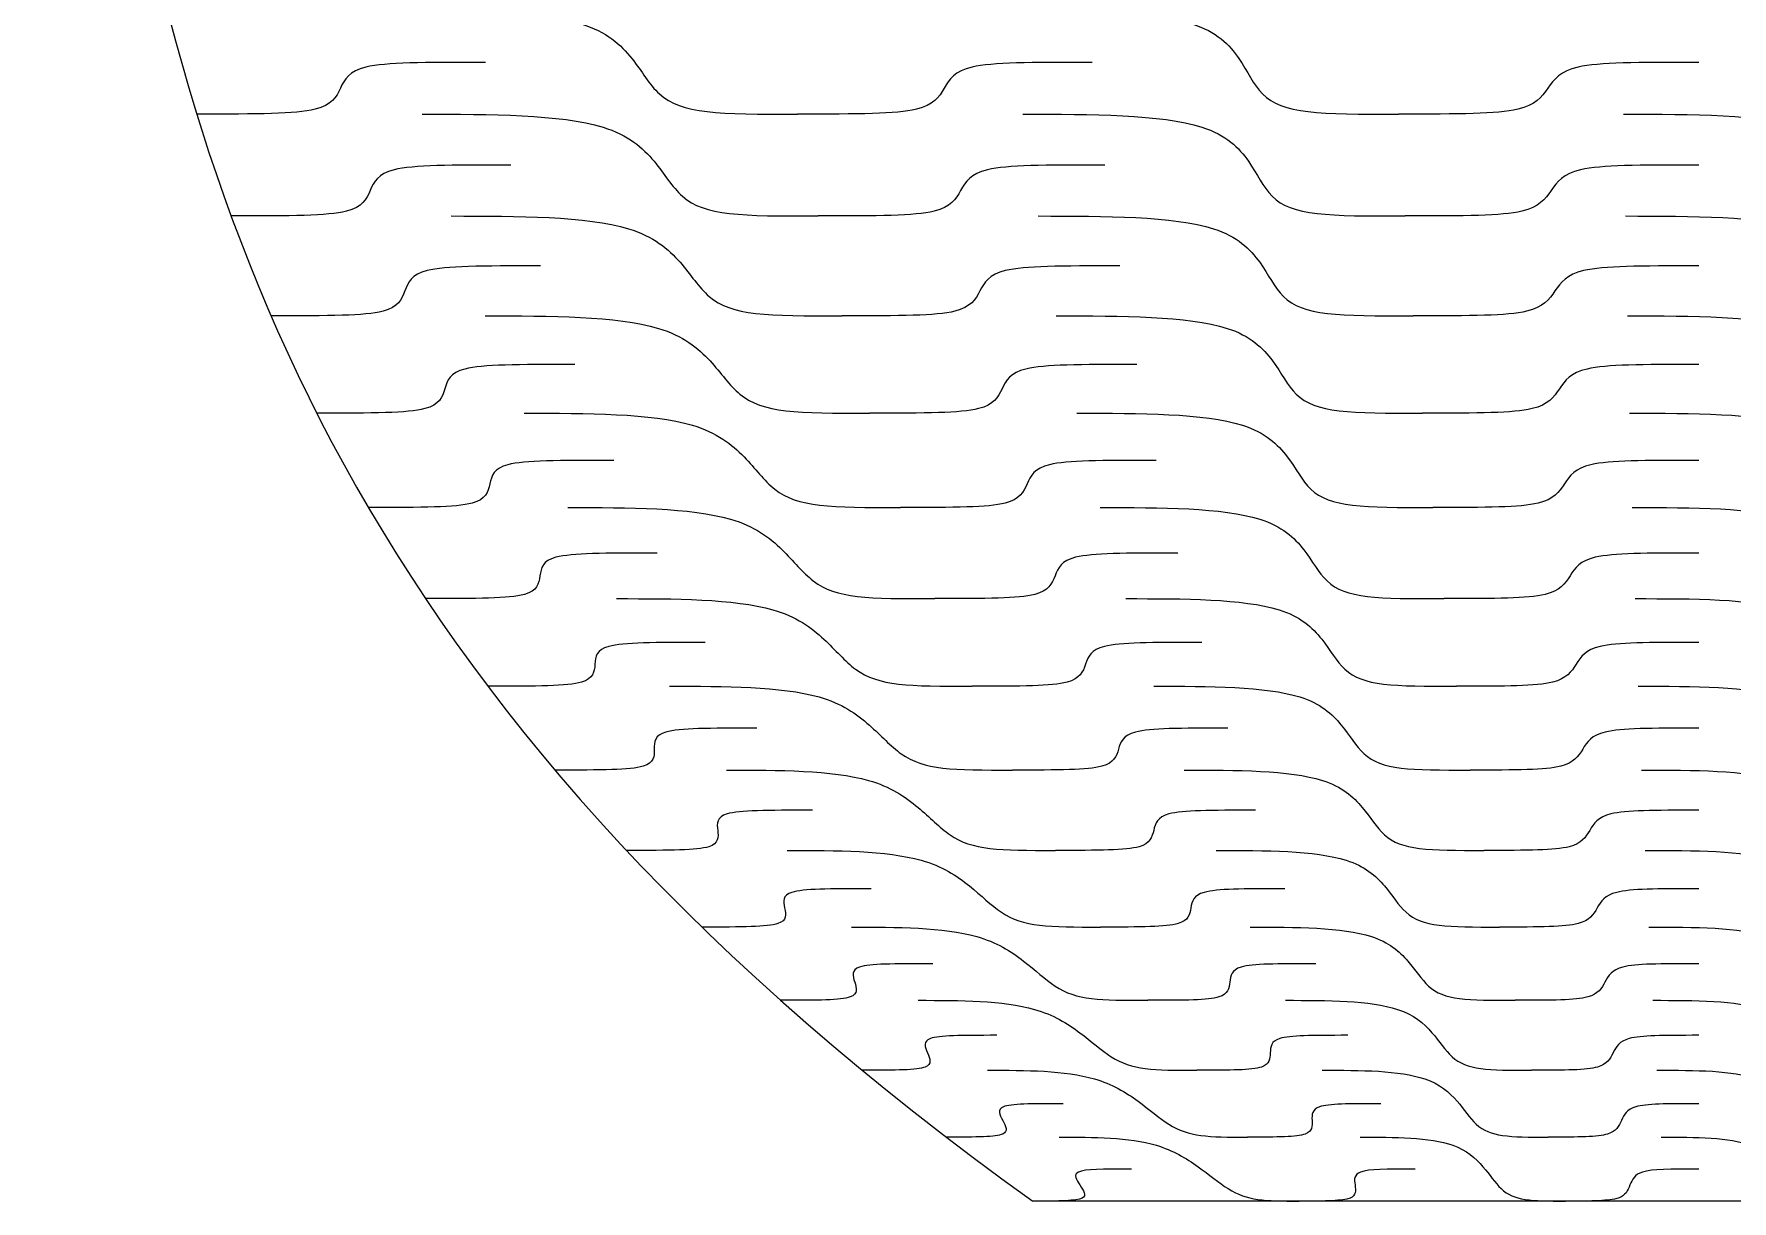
# Model space of a CAD drawing. Extents: x -15.8 to 22.7, y 5.7 to 11.5.
# Drawn here: x -7.257 to -5.15, y 5.681 to 7.128 of the extents above; entities that cross this region are included whole.
import ezdxf

# ---------------------------------------------------------------- set-up
doc = ezdxf.new("R2010")
doc.units = 0
doc.layers.add('DEFAULT', color=7, linetype='CONTINUOUS')

msp = doc.modelspace()

# ---------------------------------------------------------------- linework, layer by layer
at = {"layer": 'DEFAULT'}
msp.add_lwpolyline([(-4.3647, 5.6805), (-6.0174, 5.6805)], dxfattribs=at)
for points, knots in [([(-7.2569, 9.8123), (-7.2569, 8.6318), (-7.2569, 8.0416), (-7.1537, 7.4513), (-7.0504, 6.861), (-6.8438, 6.2708), (-6.0174, 5.6805)], [0, 0, 0, 0, 1, 1, 1, 2, 2, 2, 2]), ([(-6.8061, 7.1567), (-6.719, 7.1567), (-6.6317, 7.1567), (-6.578, 7.1402), (-6.5467, 7.1306), (-6.5285, 7.1143), (-6.515, 7.0972), (-6.5024, 7.0813), (-6.4935, 7.0649), (-6.4808, 7.0533), (-6.4537, 7.0285), (-6.4074, 7.0283), (-6.3094, 7.0283)], [0, 0, 0, 0, 1, 1, 1, 2, 2, 2, 3, 3, 3, 4, 4, 4, 4]), ([(-6.0461, 7.1567), (-5.959, 7.1567), (-5.8717, 7.1567), (-5.8198, 7.1402), (-5.7896, 7.1306), (-5.7733, 7.1143), (-5.7617, 7.0972), (-5.7509, 7.0813), (-5.7439, 7.0649), (-5.7324, 7.0533), (-5.7082, 7.0285), (-5.6619, 7.0283), (-5.5638, 7.0283)], [0, 0, 0, 0, 1, 1, 1, 2, 2, 2, 3, 3, 3, 4, 4, 4, 4]), ([(-5.2861, 7.1567), (-5.1989, 7.1567), (-5.1117, 7.1567), (-5.0616, 7.1402), (-5.0325, 7.1306), (-5.018, 7.1143), (-5.0083, 7.0972), (-4.9994, 7.0813), (-4.9942, 7.0649), (-4.9841, 7.0533), (-4.9626, 7.0285), (-4.9164, 7.0283), (-4.8183, 7.0283)], [0, 0, 0, 0, 1, 1, 1, 2, 2, 2, 3, 3, 3, 4, 4, 4, 4]), ([(-6.6966, 7.0925), (-6.7741, 7.0925), (-6.8197, 7.0925), (-6.845, 7.0866), (-6.8658, 7.0816), (-6.8715, 7.0713), (-6.8767, 7.0604), (-6.8818, 7.0496), (-6.8875, 7.0392), (-6.9081, 7.0343), (-6.9331, 7.0283), (-6.9782, 7.0283), (-7.0549, 7.0283)], [0, 0, 0, 0, 1, 1, 1, 2, 2, 2, 3, 3, 3, 4, 4, 4, 4]), ([(-5.9438, 7.0925), (-6.0213, 7.0925), (-6.0669, 7.0925), (-6.0929, 7.0866), (-6.1143, 7.0816), (-6.1211, 7.0713), (-6.1275, 7.0604), (-6.1339, 7.0496), (-6.1407, 7.0392), (-6.1619, 7.0343), (-6.1876, 7.0283), (-6.2327, 7.0283), (-6.3094, 7.0283)], [0, 0, 0, 0, 1, 1, 1, 2, 2, 2, 3, 3, 3, 4, 4, 4, 4]), ([(-5.1911, 7.0925), (-5.2685, 7.0925), (-5.3141, 7.0925), (-5.3408, 7.0866), (-5.3627, 7.0816), (-5.3707, 7.0713), (-5.3784, 7.0604), (-5.386, 7.0496), (-5.3939, 7.0392), (-5.4157, 7.0343), (-5.442, 7.0283), (-5.4872, 7.0283), (-5.5638, 7.0283)], [0, 0, 0, 0, 1, 1, 1, 2, 2, 2, 3, 3, 3, 4, 4, 4, 4]), ([(-6.7753, 7.0283), (-6.6899, 7.0283), (-6.6042, 7.0283), (-6.5508, 7.0121), (-6.5198, 7.0026), (-6.5013, 6.9866), (-6.4874, 6.9698), (-6.4745, 6.9542), (-6.4652, 6.938), (-6.4523, 6.9265), (-6.4248, 6.9022), (-6.3796, 6.902), (-6.2838, 6.902)], [0, 0, 0, 0, 1, 1, 1, 2, 2, 2, 3, 3, 3, 4, 4, 4, 4]), ([(-6.0298, 7.0283), (-5.9443, 7.0283), (-5.8587, 7.0283), (-5.8075, 7.0121), (-5.7777, 7.0026), (-5.7614, 6.9866), (-5.7498, 6.9698), (-5.739, 6.9542), (-5.7318, 6.938), (-5.7204, 6.9265), (-5.6963, 6.9022), (-5.6511, 6.902), (-5.5553, 6.902)], [0, 0, 0, 0, 1, 1, 1, 2, 2, 2, 3, 3, 3, 4, 4, 4, 4]), ([(-5.2843, 7.0283), (-5.1988, 7.0283), (-5.1132, 7.0283), (-5.0641, 7.0121), (-5.0356, 7.0026), (-5.0215, 6.9866), (-5.0122, 6.9698), (-5.0034, 6.9542), (-4.9985, 6.938), (-4.9887, 6.9265), (-4.9678, 6.9022), (-4.9226, 6.902), (-4.8268, 6.902)], [0, 0, 0, 0, 1, 1, 1, 2, 2, 2, 3, 3, 3, 4, 4, 4, 4]), ([(-6.6651, 6.9652), (-6.7409, 6.9652), (-6.7856, 6.9652), (-6.8101, 6.9593), (-6.8302, 6.9545), (-6.8352, 6.9443), (-6.8398, 6.9336), (-6.8443, 6.9229), (-6.8492, 6.9127), (-6.8691, 6.9079), (-6.8933, 6.902), (-6.9374, 6.902), (-7.0123, 6.902)], [0, 0, 0, 0, 1, 1, 1, 2, 2, 2, 3, 3, 3, 4, 4, 4, 4]), ([(-5.9281, 6.9652), (-6.0039, 6.9652), (-6.0486, 6.9652), (-6.0738, 6.9593), (-6.0946, 6.9545), (-6.1011, 6.9443), (-6.107, 6.9336), (-6.113, 6.9229), (-6.1193, 6.9127), (-6.1398, 6.9079), (-6.1648, 6.902), (-6.2089, 6.902), (-6.2838, 6.902)], [0, 0, 0, 0, 1, 1, 1, 2, 2, 2, 3, 3, 3, 4, 4, 4, 4]), ([(-5.1911, 6.9652), (-5.2669, 6.9652), (-5.3115, 6.9652), (-5.3376, 6.9593), (-5.3591, 6.9545), (-5.3669, 6.9443), (-5.3742, 6.9336), (-5.3816, 6.9229), (-5.3894, 6.9127), (-5.4106, 6.9079), (-5.4363, 6.902), (-5.4804, 6.902), (-5.5553, 6.902)], [0, 0, 0, 0, 1, 1, 1, 2, 2, 2, 3, 3, 3, 4, 4, 4, 4]), ([(-6.7391, 6.902), (-6.6556, 6.902), (-6.5719, 6.902), (-6.519, 6.8861), (-6.4882, 6.8768), (-6.4695, 6.8611), (-6.4552, 6.8446), (-6.4419, 6.8293), (-6.4321, 6.8135), (-6.419, 6.8022), (-6.3912, 6.7783), (-6.3473, 6.7782), (-6.254, 6.7782)], [0, 0, 0, 0, 1, 1, 1, 2, 2, 2, 3, 3, 3, 4, 4, 4, 4]), ([(-6.0106, 6.902), (-5.9271, 6.902), (-5.8434, 6.902), (-5.7931, 6.8861), (-5.7638, 6.8768), (-5.7476, 6.8611), (-5.7359, 6.8446), (-5.7251, 6.8293), (-5.7178, 6.8135), (-5.7065, 6.8022), (-5.6826, 6.7783), (-5.6386, 6.7782), (-5.5454, 6.7782)], [0, 0, 0, 0, 1, 1, 1, 2, 2, 2, 3, 3, 3, 4, 4, 4, 4]), ([(-5.2821, 6.902), (-5.1986, 6.902), (-5.1149, 6.902), (-5.0671, 6.8861), (-5.0393, 6.8768), (-5.0256, 6.8611), (-5.0166, 6.8446), (-5.0082, 6.8293), (-5.0035, 6.8135), (-4.994, 6.8022), (-4.9739, 6.7783), (-4.9299, 6.7782), (-4.8367, 6.7782)], [0, 0, 0, 0, 1, 1, 1, 2, 2, 2, 3, 3, 3, 4, 4, 4, 4]), ([(-6.6282, 6.8401), (-6.7021, 6.8401), (-6.7457, 6.8401), (-6.7692, 6.8343), (-6.7886, 6.8296), (-6.7929, 6.8196), (-6.7967, 6.8091), (-6.8005, 6.7987), (-6.8047, 6.7887), (-6.8238, 6.7839), (-6.847, 6.7782), (-6.8898, 6.7782), (-6.9627, 6.7782)], [0, 0, 0, 0, 1, 1, 1, 2, 2, 2, 3, 3, 3, 4, 4, 4, 4]), ([(-5.9096, 6.8401), (-5.9836, 6.8401), (-6.0271, 6.8401), (-6.0516, 6.8343), (-6.0717, 6.8296), (-6.0776, 6.8196), (-6.0831, 6.8091), (-6.0885, 6.7987), (-6.0944, 6.7887), (-6.1142, 6.7839), (-6.1383, 6.7782), (-6.1812, 6.7782), (-6.254, 6.7782)], [0, 0, 0, 0, 1, 1, 1, 2, 2, 2, 3, 3, 3, 4, 4, 4, 4]), ([(-5.1911, 6.8401), (-5.265, 6.8401), (-5.3085, 6.8401), (-5.3339, 6.8343), (-5.3548, 6.8296), (-5.3623, 6.8196), (-5.3695, 6.8091), (-5.3766, 6.7987), (-5.384, 6.7887), (-5.4046, 6.7839), (-5.4296, 6.7782), (-5.4725, 6.7782), (-5.5454, 6.7782)], [0, 0, 0, 0, 1, 1, 1, 2, 2, 2, 3, 3, 3, 4, 4, 4, 4]), ([(-6.697, 6.7782), (-6.6157, 6.7782), (-6.5343, 6.7782), (-6.4821, 6.7627), (-6.4517, 6.7536), (-6.4327, 6.7383), (-6.418, 6.7223), (-6.4043, 6.7073), (-6.3941, 6.6919), (-6.3808, 6.6809), (-6.3528, 6.6577), (-6.3102, 6.6575), (-6.22, 6.6575)], [0, 0, 0, 0, 1, 1, 1, 2, 2, 2, 3, 3, 3, 4, 4, 4, 4]), ([(-5.9883, 6.7782), (-5.9071, 6.7782), (-5.8256, 6.7782), (-5.7763, 6.7627), (-5.7476, 6.7536), (-5.7316, 6.7383), (-5.7199, 6.7223), (-5.709, 6.7073), (-5.7016, 6.6919), (-5.6905, 6.6809), (-5.6668, 6.6577), (-5.6243, 6.6575), (-5.534, 6.6575)], [0, 0, 0, 0, 1, 1, 1, 2, 2, 2, 3, 3, 3, 4, 4, 4, 4]), ([(-5.2796, 6.7782), (-5.1984, 6.7782), (-5.117, 6.7782), (-5.0706, 6.7627), (-5.0436, 6.7536), (-5.0304, 6.7383), (-5.0217, 6.7223), (-5.0137, 6.7073), (-5.0092, 6.6919), (-5.0001, 6.6809), (-4.9808, 6.6577), (-4.9383, 6.6575), (-4.8481, 6.6575)], [0, 0, 0, 0, 1, 1, 1, 2, 2, 2, 3, 3, 3, 4, 4, 4, 4]), ([(-6.5857, 6.7179), (-6.6574, 6.7179), (-6.6997, 6.7179), (-6.7222, 6.7122), (-6.7406, 6.7076), (-6.7442, 6.6979), (-6.7472, 6.6877), (-6.7502, 6.6775), (-6.7537, 6.6677), (-6.7719, 6.6631), (-6.7939, 6.6575), (-6.8354, 6.6575), (-6.9059, 6.6575)], [0, 0, 0, 0, 1, 1, 1, 2, 2, 2, 3, 3, 3, 4, 4, 4, 4]), ([(-5.8884, 6.7179), (-5.9601, 6.7179), (-6.0024, 6.7179), (-6.0259, 6.7122), (-6.0453, 6.7076), (-6.0507, 6.6979), (-6.0556, 6.6877), (-6.0605, 6.6775), (-6.0658, 6.6677), (-6.0848, 6.6631), (-6.108, 6.6575), (-6.1494, 6.6575), (-6.22, 6.6575)], [0, 0, 0, 0, 1, 1, 1, 2, 2, 2, 3, 3, 3, 4, 4, 4, 4]), ([(-5.1911, 6.7179), (-5.2628, 6.7179), (-5.3051, 6.7179), (-5.3297, 6.7122), (-5.3499, 6.7076), (-5.3571, 6.6979), (-5.364, 6.6877), (-5.3708, 6.6775), (-5.378, 6.6677), (-5.3978, 6.6631), (-5.422, 6.6575), (-5.4635, 6.6575), (-5.534, 6.6575)], [0, 0, 0, 0, 1, 1, 1, 2, 2, 2, 3, 3, 3, 4, 4, 4, 4]), ([(-6.6487, 6.6575), (-6.5701, 6.6575), (-6.4912, 6.6575), (-6.4398, 6.6425), (-6.4099, 6.6337), (-6.3908, 6.6189), (-6.3758, 6.6033), (-6.3618, 6.5888), (-6.3511, 6.5739), (-6.3377, 6.5632), (-6.3094, 6.5407), (-6.2685, 6.5405), (-6.1816, 6.5405)], [0, 0, 0, 0, 1, 1, 1, 2, 2, 2, 3, 3, 3, 4, 4, 4, 4]), ([(-5.9628, 6.6575), (-5.8841, 6.6575), (-5.8052, 6.6575), (-5.7572, 6.6425), (-5.7292, 6.6337), (-5.7133, 6.6189), (-5.7017, 6.6033), (-5.6908, 6.5888), (-5.6834, 6.5739), (-5.6724, 6.5632), (-5.649, 6.5407), (-5.6081, 6.5405), (-5.5212, 6.5405)], [0, 0, 0, 0, 1, 1, 1, 2, 2, 2, 3, 3, 3, 4, 4, 4, 4]), ([(-5.2768, 6.6575), (-5.1982, 6.6575), (-5.1193, 6.6575), (-5.0745, 6.6425), (-5.0484, 6.6337), (-5.0358, 6.6189), (-5.0276, 6.6033), (-5.0199, 6.5888), (-5.0157, 6.5739), (-5.007, 6.5632), (-4.9886, 6.5407), (-4.9477, 6.5405), (-4.8609, 6.5405)], [0, 0, 0, 0, 1, 1, 1, 2, 2, 2, 3, 3, 3, 4, 4, 4, 4]), ([(-6.5374, 6.599), (-6.6066, 6.599), (-6.6474, 6.599), (-6.6688, 6.5936), (-6.6863, 6.5891), (-6.6891, 6.5797), (-6.6913, 6.5698), (-6.6935, 6.5599), (-6.6962, 6.5504), (-6.7133, 6.5459), (-6.7341, 6.5405), (-6.7741, 6.5405), (-6.842, 6.5405)], [0, 0, 0, 0, 1, 1, 1, 2, 2, 2, 3, 3, 3, 4, 4, 4, 4]), ([(-5.8642, 6.599), (-5.9335, 6.599), (-5.9743, 6.599), (-5.9968, 6.5936), (-6.0153, 6.5891), (-6.0202, 6.5797), (-6.0245, 6.5698), (-6.0289, 6.5599), (-6.0336, 6.5504), (-6.0517, 6.5459), (-6.0738, 6.5405), (-6.1137, 6.5405), (-6.1816, 6.5405)], [0, 0, 0, 0, 1, 1, 1, 2, 2, 2, 3, 3, 3, 4, 4, 4, 4]), ([(-5.1911, 6.599), (-5.2603, 6.599), (-5.3011, 6.599), (-5.3248, 6.5936), (-5.3443, 6.5891), (-5.3513, 6.5797), (-5.3578, 6.5698), (-5.3643, 6.5599), (-5.3711, 6.5504), (-5.3902, 6.5459), (-5.4134, 6.5405), (-5.4533, 6.5405), (-5.5212, 6.5405)], [0, 0, 0, 0, 1, 1, 1, 2, 2, 2, 3, 3, 3, 4, 4, 4, 4]), ([(-6.5944, 6.5405), (-6.5186, 6.5405), (-6.4427, 6.5405), (-6.3924, 6.526), (-6.3631, 6.5175), (-6.3439, 6.5032), (-6.3286, 6.4882), (-6.3143, 6.4742), (-6.3032, 6.4598), (-6.2898, 6.4495), (-6.2614, 6.4277), (-6.2222, 6.4275), (-6.1391, 6.4275)], [0, 0, 0, 0, 1, 1, 1, 2, 2, 2, 3, 3, 3, 4, 4, 4, 4]), ([(-5.934, 6.5405), (-5.8583, 6.5405), (-5.7823, 6.5405), (-5.7357, 6.526), (-5.7085, 6.5175), (-5.6929, 6.5032), (-5.6813, 6.4882), (-5.6706, 6.4742), (-5.6631, 6.4598), (-5.6523, 6.4495), (-5.6294, 6.4277), (-5.5902, 6.4275), (-5.5071, 6.4275)], [0, 0, 0, 0, 1, 1, 1, 2, 2, 2, 3, 3, 3, 4, 4, 4, 4]), ([(-5.2736, 6.5405), (-5.1979, 6.5405), (-5.1219, 6.5405), (-5.0789, 6.526), (-5.0539, 6.5175), (-5.0419, 6.5032), (-5.0341, 6.4882), (-5.0268, 6.4742), (-5.0229, 6.4598), (-5.0147, 6.4495), (-4.9973, 6.4277), (-4.9582, 6.4275), (-4.875, 6.4275)], [0, 0, 0, 0, 1, 1, 1, 2, 2, 2, 3, 3, 3, 4, 4, 4, 4]), ([(-6.4835, 6.484), (-6.5499, 6.484), (-6.5891, 6.484), (-6.6092, 6.4788), (-6.6257, 6.4745), (-6.6277, 6.4653), (-6.629, 6.4558), (-6.6304, 6.4462), (-6.6323, 6.4371), (-6.6484, 6.4328), (-6.6679, 6.4275), (-6.7061, 6.4275), (-6.7711, 6.4275)], [0, 0, 0, 0, 1, 1, 1, 2, 2, 2, 3, 3, 3, 4, 4, 4, 4]), ([(-5.8373, 6.484), (-5.9037, 6.484), (-5.9429, 6.484), (-5.9643, 6.4788), (-5.9819, 6.4745), (-5.9862, 6.4653), (-5.9899, 6.4558), (-5.9937, 6.4462), (-5.9979, 6.4371), (-6.015, 6.4328), (-6.0359, 6.4275), (-6.0741, 6.4275), (-6.1391, 6.4275)], [0, 0, 0, 0, 1, 1, 1, 2, 2, 2, 3, 3, 3, 4, 4, 4, 4]), ([(-5.1911, 6.484), (-5.2575, 6.484), (-5.2967, 6.484), (-5.3194, 6.4788), (-5.3381, 6.4745), (-5.3447, 6.4653), (-5.3508, 6.4558), (-5.357, 6.4462), (-5.3634, 6.4371), (-5.3817, 6.4328), (-5.4039, 6.4275), (-5.4421, 6.4275), (-5.5071, 6.4275)], [0, 0, 0, 0, 1, 1, 1, 2, 2, 2, 3, 3, 3, 4, 4, 4, 4]), ([(-6.5341, 6.4275), (-6.4616, 6.4275), (-6.3889, 6.4275), (-6.3399, 6.4136), (-6.3114, 6.4055), (-6.2921, 6.3917), (-6.2766, 6.3772), (-6.2621, 6.3638), (-6.2507, 6.3499), (-6.2373, 6.34), (-6.209, 6.3191), (-6.1717, 6.3189), (-6.0927, 6.3189)], [0, 0, 0, 0, 1, 1, 1, 2, 2, 2, 3, 3, 3, 4, 4, 4, 4]), ([(-5.9021, 6.4275), (-5.8296, 6.4275), (-5.7569, 6.4275), (-5.7119, 6.4136), (-5.6857, 6.4055), (-5.6704, 6.3917), (-5.6589, 6.3772), (-5.6483, 6.3638), (-5.6408, 6.3499), (-5.6302, 6.34), (-5.6079, 6.3191), (-5.5707, 6.3189), (-5.4916, 6.3189)], [0, 0, 0, 0, 1, 1, 1, 2, 2, 2, 3, 3, 3, 4, 4, 4, 4]), ([(-5.2701, 6.4275), (-5.1976, 6.4275), (-5.1249, 6.4275), (-5.0838, 6.4136), (-5.0599, 6.4055), (-5.0486, 6.3917), (-5.0413, 6.3772), (-5.0345, 6.3638), (-5.0309, 6.3499), (-5.0231, 6.34), (-5.0068, 6.3191), (-4.9696, 6.3189), (-4.8905, 6.3189)], [0, 0, 0, 0, 1, 1, 1, 2, 2, 2, 3, 3, 3, 4, 4, 4, 4]), ([(-6.4241, 6.3733), (-6.4876, 6.3733), (-6.5249, 6.3733), (-6.5437, 6.3682), (-6.5591, 6.3641), (-6.5603, 6.3553), (-6.5609, 6.3461), (-6.5614, 6.3369), (-6.5625, 6.3281), (-6.5774, 6.324), (-6.5956, 6.3189), (-6.6319, 6.3189), (-6.6937, 6.3189)], [0, 0, 0, 0, 1, 1, 1, 2, 2, 2, 3, 3, 3, 4, 4, 4, 4]), ([(-5.8076, 6.3733), (-5.871, 6.3733), (-5.9084, 6.3733), (-5.9286, 6.3682), (-5.9452, 6.3641), (-5.9489, 6.3553), (-5.9521, 6.3461), (-5.9552, 6.3369), (-5.9588, 6.3281), (-5.9749, 6.324), (-5.9945, 6.3189), (-6.0308, 6.3189), (-6.0927, 6.3189)], [0, 0, 0, 0, 1, 1, 1, 2, 2, 2, 3, 3, 3, 4, 4, 4, 4]), ([(-5.1911, 6.3733), (-5.2545, 6.3733), (-5.2919, 6.3733), (-5.3135, 6.3682), (-5.3313, 6.3641), (-5.3375, 6.3553), (-5.3433, 6.3461), (-5.3491, 6.3369), (-5.3551, 6.3281), (-5.3724, 6.324), (-5.3934, 6.3189), (-5.4298, 6.3189), (-5.4916, 6.3189)], [0, 0, 0, 0, 1, 1, 1, 2, 2, 2, 3, 3, 3, 4, 4, 4, 4]), ([(-6.4683, 6.3189), (-6.3994, 6.3189), (-6.3302, 6.3189), (-6.2827, 6.3056), (-6.2551, 6.2978), (-6.2359, 6.2846), (-6.2203, 6.2707), (-6.2057, 6.2578), (-6.1939, 6.2445), (-6.1806, 6.2351), (-6.1525, 6.215), (-6.1173, 6.2149), (-6.0426, 6.2149)], [0, 0, 0, 0, 1, 1, 1, 2, 2, 2, 3, 3, 3, 4, 4, 4, 4]), ([(-5.8673, 6.3189), (-5.7983, 6.3189), (-5.7291, 6.3189), (-5.6859, 6.3056), (-5.6608, 6.2978), (-5.6459, 6.2846), (-5.6346, 6.2707), (-5.6242, 6.2578), (-5.6167, 6.2445), (-5.6064, 6.2351), (-5.5847, 6.215), (-5.5496, 6.2149), (-5.4749, 6.2149)], [0, 0, 0, 0, 1, 1, 1, 2, 2, 2, 3, 3, 3, 4, 4, 4, 4]), ([(-5.2662, 6.3189), (-5.1973, 6.3189), (-5.1281, 6.3189), (-5.0892, 6.3056), (-5.0665, 6.2978), (-5.0558, 6.2846), (-5.049, 6.2707), (-5.0427, 6.2578), (-5.0395, 6.2445), (-5.0322, 6.2351), (-5.017, 6.215), (-4.9819, 6.2149), (-4.9072, 6.2149)], [0, 0, 0, 0, 1, 1, 1, 2, 2, 2, 3, 3, 3, 4, 4, 4, 4]), ([(-6.3598, 6.2669), (-6.42, 6.2669), (-6.4554, 6.2669), (-6.4728, 6.2621), (-6.487, 6.2581), (-6.4874, 6.2497), (-6.4872, 6.2409), (-6.4869, 6.2321), (-6.4872, 6.2237), (-6.5009, 6.2197), (-6.5177, 6.2149), (-6.552, 6.2149), (-6.6104, 6.2149)], [0, 0, 0, 0, 1, 1, 1, 2, 2, 2, 3, 3, 3, 4, 4, 4, 4]), ([(-5.7755, 6.2669), (-5.8356, 6.2669), (-5.871, 6.2669), (-5.8899, 6.2621), (-5.9055, 6.2581), (-5.9086, 6.2497), (-5.9111, 6.2409), (-5.9137, 6.2321), (-5.9166, 6.2237), (-5.9317, 6.2197), (-5.9499, 6.2149), (-5.9843, 6.2149), (-6.0426, 6.2149)], [0, 0, 0, 0, 1, 1, 1, 2, 2, 2, 3, 3, 3, 4, 4, 4, 4]), ([(-5.1911, 6.2669), (-5.2512, 6.2669), (-5.2866, 6.2669), (-5.3071, 6.2621), (-5.3239, 6.2581), (-5.3297, 6.2497), (-5.3351, 6.2409), (-5.3405, 6.2321), (-5.3461, 6.2237), (-5.3624, 6.2197), (-5.3822, 6.2149), (-5.4165, 6.2149), (-5.4749, 6.2149)], [0, 0, 0, 0, 1, 1, 1, 2, 2, 2, 3, 3, 3, 4, 4, 4, 4]), ([(-6.3975, 6.2149), (-6.3324, 6.2149), (-6.267, 6.2149), (-6.2212, 6.2021), (-6.1946, 6.1946), (-6.1756, 6.182), (-6.1599, 6.1687), (-6.1453, 6.1564), (-6.1333, 6.1437), (-6.1202, 6.1346), (-6.0924, 6.1154), (-6.0594, 6.1153), (-5.9894, 6.1153)], [0, 0, 0, 0, 1, 1, 1, 2, 2, 2, 3, 3, 3, 4, 4, 4, 4]), ([(-5.8297, 6.2149), (-5.7647, 6.2149), (-5.6993, 6.2149), (-5.6581, 6.2021), (-5.6341, 6.1946), (-5.6196, 6.182), (-5.6086, 6.1687), (-5.5984, 6.1564), (-5.591, 6.1437), (-5.5811, 6.1346), (-5.5601, 6.1154), (-5.5272, 6.1153), (-5.4572, 6.1153)], [0, 0, 0, 0, 1, 1, 1, 2, 2, 2, 3, 3, 3, 4, 4, 4, 4]), ([(-5.262, 6.2149), (-5.1969, 6.2149), (-5.1315, 6.2149), (-5.0949, 6.2021), (-5.0736, 6.1946), (-5.0636, 6.182), (-5.0574, 6.1687), (-5.0515, 6.1564), (-5.0486, 6.1437), (-5.0419, 6.1346), (-5.0278, 6.1154), (-4.995, 6.1153), (-4.9249, 6.1153)], [0, 0, 0, 0, 1, 1, 1, 2, 2, 2, 3, 3, 3, 4, 4, 4, 4]), ([(-6.291, 6.1651), (-6.3476, 6.1651), (-6.381, 6.1651), (-6.3969, 6.1605), (-6.4099, 6.1567), (-6.4096, 6.1486), (-6.4085, 6.1402), (-6.4075, 6.1318), (-6.407, 6.1237), (-6.4195, 6.1199), (-6.4347, 6.1153), (-6.4669, 6.1153), (-6.5216, 6.1153)], [0, 0, 0, 0, 1, 1, 1, 2, 2, 2, 3, 3, 3, 4, 4, 4, 4]), ([(-5.741, 6.1651), (-5.7976, 6.1651), (-5.831, 6.1651), (-5.8485, 6.1605), (-5.863, 6.1567), (-5.8655, 6.1486), (-5.8674, 6.1402), (-5.8694, 6.1318), (-5.8717, 6.1237), (-5.8856, 6.1199), (-5.9025, 6.1153), (-5.9347, 6.1153), (-5.9894, 6.1153)], [0, 0, 0, 0, 1, 1, 1, 2, 2, 2, 3, 3, 3, 4, 4, 4, 4]), ([(-5.1911, 6.1651), (-5.2476, 6.1651), (-5.281, 6.1651), (-5.3002, 6.1605), (-5.316, 6.1567), (-5.3214, 6.1486), (-5.3263, 6.1402), (-5.3313, 6.1318), (-5.3365, 6.1237), (-5.3517, 6.1199), (-5.3703, 6.1153), (-5.4024, 6.1153), (-5.4572, 6.1153)], [0, 0, 0, 0, 1, 1, 1, 2, 2, 2, 3, 3, 3, 4, 4, 4, 4]), ([(-6.3221, 6.1153), (-6.261, 6.1153), (-6.1997, 6.1153), (-6.1559, 6.1031), (-6.1303, 6.0959), (-6.1117, 6.0839), (-6.096, 6.0712), (-6.0814, 6.0595), (-6.0693, 6.0473), (-6.0564, 6.0387), (-6.029, 6.0203), (-5.9984, 6.0202), (-5.9333, 6.0202)], [0, 0, 0, 0, 1, 1, 1, 2, 2, 2, 3, 3, 3, 4, 4, 4, 4]), ([(-5.7898, 6.1153), (-5.7288, 6.1153), (-5.6675, 6.1153), (-5.6284, 6.1031), (-5.6057, 6.0959), (-5.5918, 6.0839), (-5.5811, 6.0712), (-5.5711, 6.0595), (-5.5638, 6.0473), (-5.5543, 6.0387), (-5.5342, 6.0203), (-5.5036, 6.0202), (-5.4385, 6.0202)], [0, 0, 0, 0, 1, 1, 1, 2, 2, 2, 3, 3, 3, 4, 4, 4, 4]), ([(-5.2576, 6.1153), (-5.1966, 6.1153), (-5.1352, 6.1153), (-5.101, 6.1031), (-5.0811, 6.0959), (-5.0719, 6.0839), (-5.0662, 6.0712), (-5.0609, 6.0595), (-5.0583, 6.0473), (-5.0522, 6.0387), (-5.0393, 6.0203), (-5.0087, 6.0202), (-4.9436, 6.0202)], [0, 0, 0, 0, 1, 1, 1, 2, 2, 2, 3, 3, 3, 4, 4, 4, 4]), ([(-6.2181, 6.0677), (-6.271, 6.0677), (-6.3021, 6.0677), (-6.3165, 6.0633), (-6.3284, 6.0597), (-6.3273, 6.052), (-6.3255, 6.044), (-6.3237, 6.0359), (-6.3224, 6.0282), (-6.3337, 6.0246), (-6.3474, 6.0202), (-6.3773, 6.0202), (-6.4282, 6.0202)], [0, 0, 0, 0, 1, 1, 1, 2, 2, 2, 3, 3, 3, 4, 4, 4, 4]), ([(-5.7046, 6.0677), (-5.7574, 6.0677), (-5.7886, 6.0677), (-5.8047, 6.0633), (-5.818, 6.0597), (-5.8199, 6.052), (-5.8213, 6.044), (-5.8227, 6.0359), (-5.8244, 6.0282), (-5.8371, 6.0246), (-5.8525, 6.0202), (-5.8824, 6.0202), (-5.9333, 6.0202)], [0, 0, 0, 0, 1, 1, 1, 2, 2, 2, 3, 3, 3, 4, 4, 4, 4]), ([(-5.1911, 6.0677), (-5.2439, 6.0677), (-5.275, 6.0677), (-5.2929, 6.0633), (-5.3076, 6.0597), (-5.3126, 6.052), (-5.3171, 6.044), (-5.3216, 6.0359), (-5.3264, 6.0282), (-5.3405, 6.0246), (-5.3577, 6.0202), (-5.3876, 6.0202), (-5.4385, 6.0202)], [0, 0, 0, 0, 1, 1, 1, 2, 2, 2, 3, 3, 3, 4, 4, 4, 4]), ([(-6.2426, 6.0202), (-6.1859, 6.0202), (-6.1288, 6.0202), (-6.0871, 6.0085), (-6.0628, 6.0017), (-6.0445, 5.9902), (-6.0289, 5.9781), (-6.0144, 5.9669), (-6.0022, 5.9553), (-5.9896, 5.947), (-5.9629, 5.9295), (-5.9347, 5.9294), (-5.8747, 5.9294)], [0, 0, 0, 0, 1, 1, 1, 2, 2, 2, 3, 3, 3, 4, 4, 4, 4]), ([(-5.7477, 6.0202), (-5.691, 6.0202), (-5.634, 6.0202), (-5.5972, 6.0085), (-5.5759, 6.0017), (-5.5625, 5.9902), (-5.5522, 5.9781), (-5.5425, 5.9669), (-5.5353, 5.9553), (-5.5263, 5.947), (-5.507, 5.9295), (-5.4789, 5.9294), (-5.4189, 5.9294)], [0, 0, 0, 0, 1, 1, 1, 2, 2, 2, 3, 3, 3, 4, 4, 4, 4]), ([(-5.2529, 6.0202), (-5.1962, 6.0202), (-5.1391, 6.0202), (-5.1074, 6.0085), (-5.089, 6.0017), (-5.0806, 5.9902), (-5.0754, 5.9781), (-5.0706, 5.9669), (-5.0684, 5.9553), (-5.0629, 5.947), (-5.0512, 5.9295), (-5.0231, 5.9294), (-4.9632, 5.9294)], [0, 0, 0, 0, 1, 1, 1, 2, 2, 2, 3, 3, 3, 4, 4, 4, 4]), ([(-6.1417, 5.9748), (-6.1906, 5.9748), (-6.2194, 5.9748), (-6.2323, 5.9706), (-6.2429, 5.9671), (-6.241, 5.9598), (-6.2385, 5.9521), (-6.236, 5.9444), (-6.234, 5.9371), (-6.244, 5.9336), (-6.2561, 5.9294), (-6.2836, 5.9294), (-6.3305, 5.9294)], [0, 0, 0, 0, 1, 1, 1, 2, 2, 2, 3, 3, 3, 4, 4, 4, 4]), ([(-5.6664, 5.9748), (-5.7153, 5.9748), (-5.7441, 5.9748), (-5.7588, 5.9706), (-5.7709, 5.9671), (-5.7722, 5.9598), (-5.773, 5.9521), (-5.7738, 5.9444), (-5.7749, 5.9371), (-5.7864, 5.9336), (-5.8003, 5.9294), (-5.8278, 5.9294), (-5.8747, 5.9294)], [0, 0, 0, 0, 1, 1, 1, 2, 2, 2, 3, 3, 3, 4, 4, 4, 4]), ([(-5.1911, 5.9748), (-5.24, 5.9748), (-5.2688, 5.9748), (-5.2853, 5.9706), (-5.2989, 5.9671), (-5.3033, 5.9598), (-5.3074, 5.9521), (-5.3116, 5.9444), (-5.3158, 5.9371), (-5.3288, 5.9336), (-5.3445, 5.9294), (-5.3721, 5.9294), (-5.4189, 5.9294)], [0, 0, 0, 0, 1, 1, 1, 2, 2, 2, 3, 3, 3, 4, 4, 4, 4]), ([(-6.1596, 5.9294), (-6.1073, 5.9294), (-6.0547, 5.9294), (-6.0153, 5.9182), (-5.9923, 5.9117), (-5.9744, 5.9007), (-5.9591, 5.8892), (-5.9448, 5.8785), (-5.9325, 5.8674), (-5.9203, 5.8595), (-5.8942, 5.8428), (-5.8686, 5.8427), (-5.8139, 5.8427)], [0, 0, 0, 0, 1, 1, 1, 2, 2, 2, 3, 3, 3, 4, 4, 4, 4]), ([(-5.7038, 5.9294), (-5.6516, 5.9294), (-5.599, 5.9294), (-5.5647, 5.9182), (-5.5448, 5.9117), (-5.532, 5.9007), (-5.5221, 5.8892), (-5.5128, 5.8785), (-5.5057, 5.8674), (-5.4972, 5.8595), (-5.4789, 5.8428), (-5.4533, 5.8427), (-5.3987, 5.8427)], [0, 0, 0, 0, 1, 1, 1, 2, 2, 2, 3, 3, 3, 4, 4, 4, 4]), ([(-5.248, 5.9294), (-5.1958, 5.9294), (-5.1432, 5.9294), (-5.1141, 5.9182), (-5.0972, 5.9117), (-5.0896, 5.9007), (-5.0851, 5.8892), (-5.0808, 5.8785), (-5.0789, 5.8674), (-5.074, 5.8595), (-5.0636, 5.8428), (-5.0381, 5.8427), (-4.9834, 5.8427)], [0, 0, 0, 0, 1, 1, 1, 2, 2, 2, 3, 3, 3, 4, 4, 4, 4]), ([(-6.0621, 5.886), (-6.1069, 5.886), (-6.1333, 5.886), (-6.1446, 5.882), (-6.1539, 5.8787), (-6.1514, 5.8717), (-6.1482, 5.8643), (-6.145, 5.857), (-6.1422, 5.85), (-6.1509, 5.8467), (-6.1614, 5.8427), (-6.1865, 5.8427), (-6.2292, 5.8427)], [0, 0, 0, 0, 1, 1, 1, 2, 2, 2, 3, 3, 3, 4, 4, 4, 4]), ([(-5.6266, 5.886), (-5.6714, 5.886), (-5.6978, 5.886), (-5.711, 5.882), (-5.7219, 5.8787), (-5.7226, 5.8717), (-5.7228, 5.8643), (-5.723, 5.857), (-5.7235, 5.85), (-5.7337, 5.8467), (-5.7462, 5.8427), (-5.7712, 5.8427), (-5.8139, 5.8427)], [0, 0, 0, 0, 1, 1, 1, 2, 2, 2, 3, 3, 3, 4, 4, 4, 4]), ([(-5.1911, 5.886), (-5.2359, 5.886), (-5.2623, 5.886), (-5.2774, 5.882), (-5.2898, 5.8787), (-5.2938, 5.8717), (-5.2974, 5.8643), (-5.3011, 5.857), (-5.3048, 5.85), (-5.3166, 5.8467), (-5.3309, 5.8427), (-5.356, 5.8427), (-5.3987, 5.8427)], [0, 0, 0, 0, 1, 1, 1, 2, 2, 2, 3, 3, 3, 4, 4, 4, 4]), ([(-6.0735, 5.8427), (-6.0259, 5.8427), (-5.9779, 5.8427), (-5.9408, 5.832), (-5.9193, 5.8258), (-5.9019, 5.8153), (-5.8868, 5.8043), (-5.8728, 5.794), (-5.8606, 5.7834), (-5.8487, 5.7759), (-5.8234, 5.7599), (-5.8004, 5.7598), (-5.7512, 5.7598)], [0, 0, 0, 0, 1, 1, 1, 2, 2, 2, 3, 3, 3, 4, 4, 4, 4]), ([(-5.6582, 5.8427), (-5.6106, 5.8427), (-5.5626, 5.8427), (-5.531, 5.832), (-5.5125, 5.8258), (-5.5005, 5.8153), (-5.4909, 5.8043), (-5.4821, 5.794), (-5.4752, 5.7834), (-5.4671, 5.7759), (-5.4499, 5.7599), (-5.4269, 5.7598), (-5.3778, 5.7598)], [0, 0, 0, 0, 1, 1, 1, 2, 2, 2, 3, 3, 3, 4, 4, 4, 4]), ([(-5.243, 5.8427), (-5.1954, 5.8427), (-5.1474, 5.8427), (-5.1211, 5.832), (-5.1058, 5.8258), (-5.099, 5.8153), (-5.095, 5.8043), (-5.0913, 5.794), (-5.0898, 5.7834), (-5.0855, 5.7759), (-5.0764, 5.7599), (-5.0535, 5.7598), (-5.0043, 5.7598)], [0, 0, 0, 0, 1, 1, 1, 2, 2, 2, 3, 3, 3, 4, 4, 4, 4]), ([(-5.9798, 5.8012), (-6.0203, 5.8012), (-6.0443, 5.8012), (-6.054, 5.7974), (-6.062, 5.7942), (-6.0587, 5.7875), (-6.0548, 5.7805), (-6.0509, 5.7735), (-6.0475, 5.7668), (-6.0548, 5.7636), (-6.0637, 5.7598), (-6.0863, 5.7598), (-6.1247, 5.7598)], [0, 0, 0, 0, 1, 1, 1, 2, 2, 2, 3, 3, 3, 4, 4, 4, 4]), ([(-5.5854, 5.8012), (-5.626, 5.8012), (-5.6499, 5.8012), (-5.6616, 5.7974), (-5.6712, 5.7942), (-5.6713, 5.7875), (-5.6709, 5.7805), (-5.6706, 5.7735), (-5.6705, 5.7668), (-5.6794, 5.7636), (-5.6903, 5.7598), (-5.7128, 5.7598), (-5.7512, 5.7598)], [0, 0, 0, 0, 1, 1, 1, 2, 2, 2, 3, 3, 3, 4, 4, 4, 4]), ([(-5.1911, 5.8012), (-5.2316, 5.8012), (-5.2556, 5.8012), (-5.2692, 5.7974), (-5.2804, 5.7942), (-5.2839, 5.7875), (-5.287, 5.7805), (-5.2902, 5.7735), (-5.2935, 5.7668), (-5.3041, 5.7636), (-5.3168, 5.7598), (-5.3394, 5.7598), (-5.3778, 5.7598)], [0, 0, 0, 0, 1, 1, 1, 2, 2, 2, 3, 3, 3, 4, 4, 4, 4]), ([(-5.9846, 5.7598), (-5.9418, 5.7598), (-5.8986, 5.7598), (-5.8641, 5.7496), (-5.844, 5.7437), (-5.8272, 5.7336), (-5.8124, 5.7231), (-5.7987, 5.7133), (-5.7866, 5.7031), (-5.7751, 5.6959), (-5.7508, 5.6807), (-5.7303, 5.6805), (-5.6869, 5.6805)], [0, 0, 0, 0, 1, 1, 1, 2, 2, 2, 3, 3, 3, 4, 4, 4, 4]), ([(-5.6112, 5.7598), (-5.5684, 5.7598), (-5.5252, 5.7598), (-5.4962, 5.7496), (-5.4793, 5.7437), (-5.468, 5.7336), (-5.4589, 5.7231), (-5.4504, 5.7133), (-5.4438, 5.7031), (-5.4362, 5.6959), (-5.4202, 5.6807), (-5.3998, 5.6805), (-5.3563, 5.6805)], [0, 0, 0, 0, 1, 1, 1, 2, 2, 2, 3, 3, 3, 4, 4, 4, 4]), ([(-5.2377, 5.7598), (-5.1949, 5.7598), (-5.1517, 5.7598), (-5.1282, 5.7496), (-5.1146, 5.7437), (-5.1087, 5.7336), (-5.1053, 5.7231), (-5.1022, 5.7133), (-5.101, 5.7031), (-5.0973, 5.6959), (-5.0895, 5.6807), (-5.0693, 5.6805), (-5.0258, 5.6805)], [0, 0, 0, 0, 1, 1, 1, 2, 2, 2, 3, 3, 3, 4, 4, 4, 4]), ([(-5.895, 5.7202), (-5.9313, 5.7202), (-5.9527, 5.7202), (-5.9607, 5.7165), (-5.9674, 5.7135), (-5.9635, 5.7071), (-5.9589, 5.7004), (-5.9544, 5.6936), (-5.9502, 5.6872), (-5.9562, 5.6842), (-5.9635, 5.6805), (-5.9834, 5.6805), (-6.0174, 5.6805)], [0, 0, 0, 0, 1, 1, 1, 2, 2, 2, 3, 3, 3, 4, 4, 4, 4]), ([(-5.5431, 5.7202), (-5.5793, 5.7202), (-5.6006, 5.7202), (-5.6107, 5.7165), (-5.619, 5.7135), (-5.6186, 5.7071), (-5.6176, 5.7004), (-5.6167, 5.6936), (-5.6161, 5.6872), (-5.6237, 5.6842), (-5.6329, 5.6805), (-5.6529, 5.6805), (-5.6869, 5.6805)], [0, 0, 0, 0, 1, 1, 1, 2, 2, 2, 3, 3, 3, 4, 4, 4, 4]), ([(-5.1911, 5.7202), (-5.2273, 5.7202), (-5.2487, 5.7202), (-5.2607, 5.7165), (-5.2707, 5.7135), (-5.2737, 5.7071), (-5.2764, 5.7004), (-5.2791, 5.6936), (-5.2819, 5.6872), (-5.2911, 5.6842), (-5.3024, 5.6805), (-5.3223, 5.6805), (-5.3563, 5.6805)], [0, 0, 0, 0, 1, 1, 1, 2, 2, 2, 3, 3, 3, 4, 4, 4, 4])]:
    msp.add_open_spline(points, degree=3, knots=knots, dxfattribs=at)

doc.saveas('drawing.dxf')
